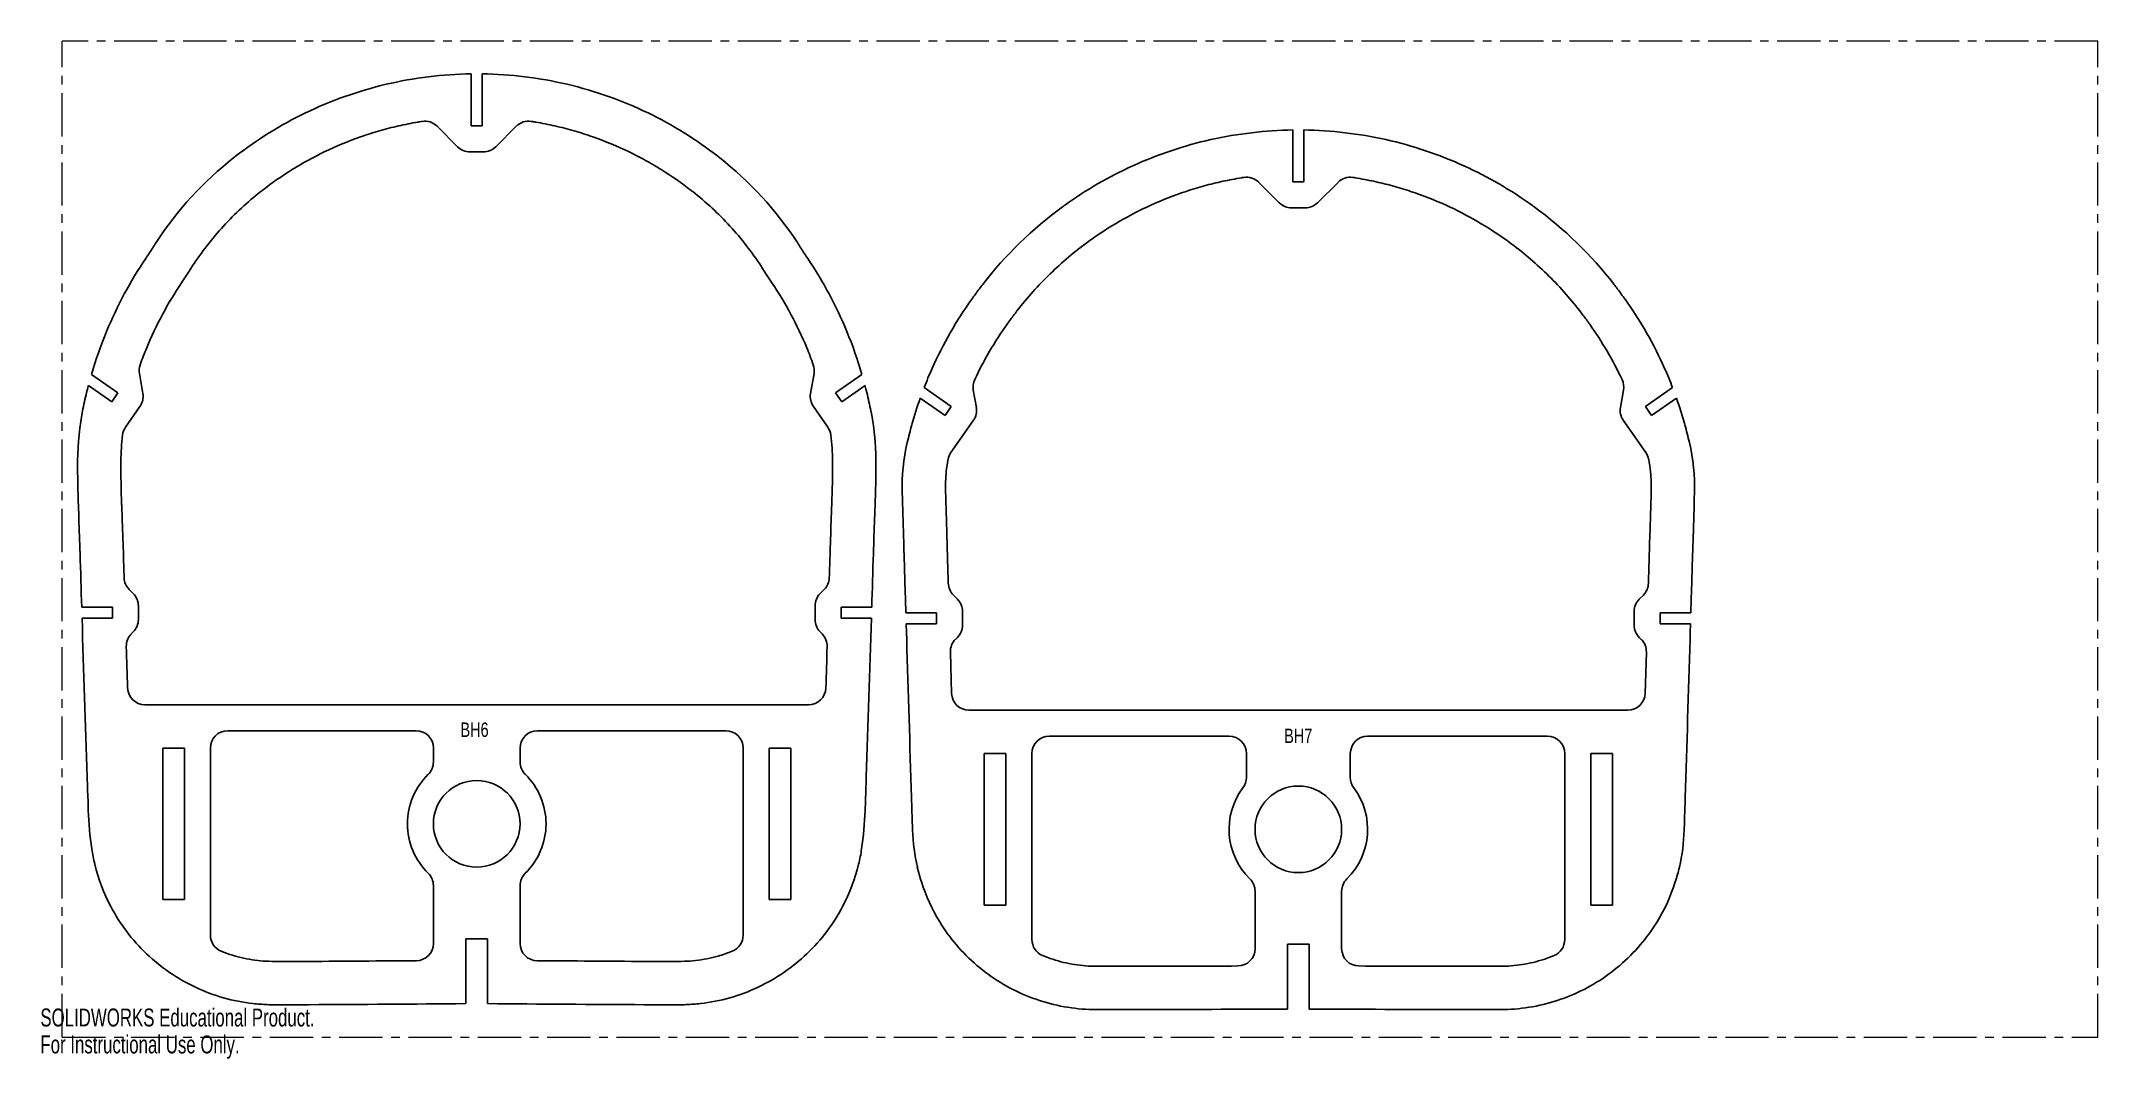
# Model space of a CAD drawing. Header units: inches. Extents: x 0 to 23.8, y 0 to 11.8.
import ezdxf

# ---------------------------------------------------------------- set-up
doc = ezdxf.new("R2010")
doc.units = ezdxf.units.IN
doc.header["$MEASUREMENT"] = 0
doc.linetypes.add('CENTERX2', pattern=[0.8, 0.5, -0.1, 0.1, -0.1])
doc.layers.add('PART_NAMES', color=1, linetype='Continuous')
doc.styles.add('SLDTEXTSTYLE0', font='TXT', dxfattribs={"width": 0.75})
doc.styles.add('SLDTEXTSTYLE1', font='TXT', dxfattribs={"width": 0.7})

msp = doc.modelspace()

# ---------------------------------------------------------------- linework, layer by layer
at = {"color": 7, "linetype": 'CENTERX2', "lineweight": 18}
for p, q in [((0.25, 0.25), (0.25, 11.75)), ((23.75, 11.75), (0.25, 11.75)), ((23.75, 0.25), (23.75, 11.75)), ((0.25, 0.25), (23.75, 0.25))]:
    msp.add_line(p, q, dxfattribs=at)
at = {"color": 7, "linetype": 'Continuous', "lineweight": 25}
for p, q in [((4.974, 11.372), (4.974, 10.772)), ((5.099, 10.772), (5.099, 11.372)), ((4.579, 10.767), (4.816, 10.531)), ((4.974, 10.772), (5.099, 10.772)), ((5.258, 10.531), (5.494, 10.767)), ((14.459, 10.724), (14.459, 10.124)), ((14.584, 10.124), (14.584, 10.724)), ((4.957, 10.472), (5.116, 10.472)), ((14.063, 10.119), (14.3, 9.882)), ((14.459, 10.124), (14.584, 10.124)), ((14.742, 9.882), (14.979, 10.119)), ((14.442, 9.824), (14.601, 9.824)), ((0.59, 7.902), (0.895, 7.688)), ((1.183, 7.68), (1.143, 7.91)), ((8.89, 7.68), (8.931, 7.91)), ((9.483, 7.902), (9.179, 7.688)), ((0.823, 7.586), (0.555, 7.774)), ((0.895, 7.688), (0.823, 7.586)), ((9.179, 7.688), (9.251, 7.586)), ((9.251, 7.586), (9.519, 7.774)), ((10.157, 7.628), (10.443, 7.427)), ((10.515, 7.53), (10.202, 7.749)), ((10.804, 7.521), (10.769, 7.721)), ((18.239, 7.521), (18.274, 7.721)), ((18.527, 7.53), (18.841, 7.749)), ((18.886, 7.628), (18.599, 7.427)), ((1.15, 7.53), (0.983, 7.292)), ((8.923, 7.53), (9.09, 7.292)), ((10.443, 7.427), (10.515, 7.53)), ((10.51, 7), (10.771, 7.372)), ((18.532, 7), (18.272, 7.372)), ((18.599, 7.427), (18.527, 7.53)), ((10.464, 6.042), (10.467, 5.943)), ((10.467, 5.943), (10.468, 5.914)), ((18.575, 5.914), (18.576, 5.943)), ((18.576, 5.943), (18.579, 6.042)), ((9.967, 5.927), (9.968, 5.899)), ((10.468, 5.914), (10.48, 5.519)), ((18.563, 5.519), (18.575, 5.914)), ((19.076, 5.927), (19.075, 5.899)), ((10.48, 5.519), (10.48, 5.489)), ((18.562, 5.489), (18.563, 5.519)), ((1.073, 5.37), (1.026, 5.417)), ((1.131, 5.07), (1.131, 5.229)), ((8.942, 5.07), (8.942, 5.229)), ((9.001, 5.37), (9.048, 5.417)), ((10.539, 5.354), (10.586, 5.307)), ((18.504, 5.354), (18.457, 5.307)), ((0.831, 5.212), (0.477, 5.212)), ((0.481, 5.087), (0.831, 5.087)), ((0.831, 5.087), (0.831, 5.212)), ((9.242, 5.212), (9.596, 5.212)), ((9.242, 5.087), (9.242, 5.212)), ((9.592, 5.087), (9.242, 5.087)), ((9.991, 5.148), (10.344, 5.148)), ((10.344, 5.023), (9.994, 5.023)), ((10.344, 5.148), (10.344, 5.023)), ((10.644, 5.165), (10.644, 5.006)), ((18.398, 5.165), (18.398, 5.006)), ((18.698, 5.148), (18.698, 5.023)), ((19.052, 5.148), (18.698, 5.148)), ((18.698, 5.023), (19.048, 5.023)), ((1.073, 4.928), (1.05, 4.906)), ((9.001, 4.928), (9.023, 4.906)), ((10.586, 4.865), (10.563, 4.842)), ((18.457, 4.865), (18.48, 4.842)), ((10.505, 4.694), (10.519, 4.217)), ((18.523, 4.217), (18.538, 4.694)), ((1.207, 4.087), (8.867, 4.087)), ((10.719, 4.023), (18.324, 4.023)), ((1.412, 3.587), (1.662, 3.587)), ((1.412, 1.837), (1.412, 3.587)), ((1.662, 3.587), (1.662, 1.837)), ((1.962, 3.587), (1.962, 1.426)), ((4.337, 3.787), (2.162, 3.787)), ((4.537, 3.426), (4.537, 3.587)), ((5.537, 3.426), (5.537, 3.587)), ((5.737, 3.787), (7.912, 3.787)), ((8.112, 3.587), (8.112, 1.426)), ((8.662, 3.587), (8.412, 3.587)), ((8.412, 3.587), (8.412, 1.837)), ((8.662, 1.837), (8.662, 3.587)), ((13.721, 3.723), (11.646, 3.723)), ((15.321, 3.723), (17.396, 3.723)), ((10.896, 3.523), (11.146, 3.523)), ((10.896, 1.773), (10.896, 3.523)), ((11.146, 3.523), (11.146, 1.773)), ((11.446, 3.523), (11.446, 1.375)), ((13.921, 3.523), (13.921, 3.248)), ((15.121, 3.523), (15.121, 3.248)), ((17.596, 3.523), (17.596, 1.375)), ((18.146, 3.523), (17.896, 3.523)), ((17.896, 3.523), (17.896, 1.773)), ((18.146, 1.773), (18.146, 3.523)), ((4.537, 1.331), (4.537, 1.998)), ((5.537, 1.331), (5.537, 1.998)), ((14.021, 1.27), (14.021, 1.934)), ((15.021, 1.27), (15.021, 1.934)), ((1.662, 1.837), (1.412, 1.837)), ((8.412, 1.837), (8.662, 1.837)), ((11.146, 1.773), (10.896, 1.773)), ((17.896, 1.773), (18.146, 1.773)), ((4.912, 1.385), (5.162, 1.385)), ((4.912, 0.635), (4.912, 1.385)), ((5.162, 1.385), (5.162, 0.635)), ((14.396, 1.322), (14.646, 1.322)), ((14.396, 0.572), (14.396, 1.322)), ((14.646, 1.322), (14.646, 0.572)), ((12.363, 1.067), (12.451, 1.067)), ((16.396, 1.067), (16.591, 1.067)), ((16.591, 1.067), (16.68, 1.067)), ((12.363, 0.567), (12.452, 0.567)), ((16.679, 0.567), (16.59, 0.567))]:
    msp.add_line(p, q, dxfattribs=at)
at = {"color": 7, "linetype": 'Continuous', "lineweight": 25, "flags": 128}
for points in [[(9.964, 6.027), (9.966, 5.971), (9.967, 5.927)], [(19.079, 6.027), (19.077, 5.971), (19.076, 5.927)], [(9.968, 5.899), (9.975, 5.678), (9.98, 5.504)], [(19.075, 5.899), (19.068, 5.678), (19.063, 5.504)], [(9.98, 5.504), (9.986, 5.305), (9.991, 5.148)], [(19.063, 5.504), (19.057, 5.305), (19.052, 5.148)], [(9.994, 5.023), (9.997, 4.921), (10, 4.84)], [(19.048, 5.023), (19.045, 4.921), (19.043, 4.84)], [(0.545, 3.102), (0.55, 2.97), (0.553, 2.866)], [(9.528, 3.102), (9.524, 2.97), (9.52, 2.866)], [(10.068, 2.639), (10.067, 2.667), (10.066, 2.696), (10.065, 2.724), (10.064, 2.753), (10.063, 2.781), (10.062, 2.809), (10.061, 2.838), (10.061, 2.866)], [(18.975, 2.639), (18.976, 2.667), (18.977, 2.696), (18.978, 2.724), (18.978, 2.753), (18.979, 2.781), (18.98, 2.809), (18.981, 2.838), (18.982, 2.866)], [(12.452, 0.567), (12.562, 0.567), (12.648, 0.567)], [(16.59, 0.567), (16.481, 0.567), (16.395, 0.567)]]:
    msp.add_lwpolyline(points, dxfattribs=at)
at = {"color": 7, "linetype": 'Continuous', "lineweight": 25}
for centre in [(5.037, 2.712), (14.521, 2.648)]:
    msp.add_circle(centre, 0.5, dxfattribs=at)
for centre, radius, start, end in [((4.438, 10.626), 0.2, 45, 98.9532), ((5.636, 10.626), 0.2, 81.0464, 135), ((4.957, 10.672), 0.2, 225, 270), ((5.116, 10.672), 0.2, 270, 315), ((13.922, 9.978), 0.2, 45, 98.8016), ((15.121, 9.978), 0.2, 81.1982, 135), ((14.492, 6.149), 4.566, 125.8224, 126.1599), ((14.442, 10.024), 0.2, 225, 270), ((14.601, 10.024), 0.2, 270, 315), ((14.55, 6.149), 4.566, 53.8401, 54.1776), ((4.731, 7.206), 4.056, 146.8474, 147.8511), ((5.342, 7.206), 4.056, 32.1489, 33.1526), ((14.492, 6.149), 4.066, 125.8224, 126.1599), ((14.55, 6.149), 4.066, 53.8401, 54.1777), ((4.731, 7.206), 3.556, 146.8477, 147.8516), ((5.342, 7.206), 3.556, 32.1489, 33.1523), ((15.19, 5.613), 5.447, 143.0527, 144.5731), ((14.494, 6.136), 4.576, 142.1964, 143.0527), ((14.549, 6.136), 4.576, 36.9473, 37.8036), ((13.853, 5.613), 5.447, 35.4269, 36.9473), ((15.19, 5.613), 4.947, 143.0527, 144.5731), ((14.494, 6.136), 4.076, 142.1921, 143.0527), ((14.549, 6.136), 4.076, 36.9473, 37.8082), ((13.853, 5.613), 4.947, 35.4269, 36.9473), ((1.34, 7.944), 0.2, 160.2839, 190), ((8.734, 7.944), 0.2, 350, 19.7161), ((10.966, 7.756), 0.2, 154.7828, 190), ((18.077, 7.756), 0.2, 350, 25.2172), ((5.377, 6.507), 4.986, 165.9275, 168.4499), ((0.986, 7.645), 0.2, 325, 10), ((9.087, 7.645), 0.2, 170, 215), ((4.697, 6.507), 4.986, 11.5501, 14.0725), ((10.607, 7.486), 0.2, 325, 10), ((18.436, 7.486), 0.2, 170, 215), ((1.147, 7.177), 0.2, 145, 173.0109), ((8.926, 7.177), 0.2, 6.9891, 35), ((14.554, 6.066), 4.666, 164.4066, 167.007), ((14.488, 6.066), 4.666, 12.993, 15.5934), ((10.674, 6.885), 0.2, 145, 169.6919), ((18.368, 6.885), 0.2, 10.3077, 35), ((-65.814, 3.791), 66.304, 2.11712, 2.23454), ((-65.814, 3.791), 66.804, 2.11713, 2.23454), ((75.888, 3.791), 66.804, 177.76546, 177.88288), ((75.888, 3.791), 66.304, 177.76546, 177.88288), ((1.167, 5.559), 0.2, 181.7989, 225), ((8.907, 5.559), 0.2, 315, 358.2011), ((10.68, 5.495), 0.2, 181.7328, 225), ((18.362, 5.495), 0.2, 315, 358.2672), ((0.931, 5.229), 0.2, 0, 45), ((9.142, 5.229), 0.2, 135, 180), ((10.444, 5.165), 0.2, 0, 45), ((18.598, 5.165), 0.2, 135, 180), ((0.931, 5.07), 0.2, 315, 0), ((9.142, 5.07), 0.2, 180, 225), ((10.444, 5.006), 0.2, 315, 0), ((18.598, 5.006), 0.2, 180, 225), ((1.192, 4.764), 0.2, 135, 181.7985), ((8.882, 4.764), 0.2, 358.2015, 45), ((10.704, 4.701), 0.2, 135, 181.7434), ((18.338, 4.701), 0.2, 358.2566, 45), ((1.207, 4.287), 0.2, 181.831, 270), ((8.867, 4.287), 0.2, 270, 358.169), ((10.719, 4.223), 0.2, 181.7523, 270), ((18.324, 4.223), 0.2, 270, 358.2477), ((2.162, 3.587), 0.2, 90, 180), ((4.337, 3.587), 0.2, 0, 90), ((5.737, 3.587), 0.2, 90, 180), ((7.912, 3.587), 0.2, 0, 90), ((11.646, 3.523), 0.2, 90, 180), ((13.721, 3.523), 0.2, 0, 90), ((15.321, 3.523), 0.2, 90, 180), ((17.396, 3.523), 0.2, 0, 90), ((4.337, 3.426), 0.2, 314.427, 0), ((5.737, 3.426), 0.2, 180, 225.573), ((5.037, 2.712), 0.8, 134.427, 225.573), ((5.037, 2.712), 0.8, 314.427, 45.573), ((14.521, 2.648), 0.8, 143.1301, 225.573), ((13.721, 3.248), 0.2, 323.1301, 0), ((14.521, 2.648), 0.8, 314.427, 36.8699), ((15.321, 3.248), 0.2, 180, 216.8699), ((2.547, 2.71), 1.974, 188.3848, 193.6331), ((7.527, 2.71), 1.974, 346.3669, 351.6152), ((4.337, 1.998), 0.2, 0, 45.573), ((5.737, 1.998), 0.2, 134.427, 180), ((12.191, 2.689), 2.123, 193.0096, 197.7831), ((16.851, 2.689), 2.123, 342.2169, 346.9904), ((13.821, 1.934), 0.2, 0, 45.573), ((15.221, 1.934), 0.2, 134.427, 180), ((2.162, 1.426), 0.2, 180, 248.0799), ((7.912, 1.426), 0.2, 291.9226, 0), ((4.337, 1.331), 0.2, 270.4064, 0), ((5.737, 1.331), 0.2, 180, 269.5936), ((11.646, 1.375), 0.2, 180, 247.4911), ((13.821, 1.27), 0.2, 270.1732, 0), ((15.221, 1.27), 0.2, 180, 269.8264), ((17.396, 1.375), 0.2, 292.5089, 0), ((2.694, 2.751), 1.628, 263.5277, 267.9663), ((3.022, -24.39), 25.512, 90.3225, 90.4959), ((7.052, -24.39), 25.512, 89.5041, 89.6775), ((7.38, 2.751), 1.628, 272.0337, 276.4723), ((12.189, 2.686), 1.619, 265.6118, 269.8357), ((12.3, 41.553), 40.486, 269.8357, 270.0887), ((16.743, 41.553), 40.486, 269.9113, 270.1643), ((16.854, 2.686), 1.619, 270.1643, 274.3882), ((2.694, 2.751), 2.128, 263.5277, 267.9663), ((3.022, -24.39), 25.012, 90.3225, 90.4959), ((7.052, -24.39), 25.012, 89.5041, 89.6775), ((7.38, 2.751), 2.128, 272.0337, 276.4723), ((12.189, 2.686), 2.119, 265.6118, 269.8357), ((12.3, 41.553), 40.986, 269.8357, 270.0887), ((16.743, 41.553), 40.986, 269.9113, 270.1643), ((16.854, 2.686), 2.119, 270.1643, 274.3882)]:
    msp.add_arc(centre, radius, start, end, dxfattribs=at)
for points in [[(4.974, 11.372), (4.643, 11.368), (3.983, 11.286), (3.356, 11.064), (3.059, 10.92)], [(5.099, 11.372), (5.43, 11.368), (6.091, 11.286), (6.718, 11.064), (7.015, 10.92)], [(3.059, 10.92), (2.773, 10.782), (2.503, 10.614), (2.253, 10.42)], [(7.015, 10.92), (7.3, 10.782), (7.571, 10.614), (7.82, 10.42)], [(14.459, 10.724), (14.141, 10.719), (13.505, 10.645), (12.899, 10.442), (12.61, 10.31)], [(14.584, 10.724), (14.902, 10.719), (15.537, 10.645), (16.144, 10.442), (16.433, 10.31)], [(2.56, 10.025), (2.783, 10.198), (3.023, 10.347), (3.277, 10.47)], [(2.235, 10.406), (1.883, 10.129), (1.579, 9.796), (1.335, 9.424)], [(2.253, 10.42), (2.247, 10.415), (2.241, 10.411), (2.235, 10.406)], [(7.82, 10.42), (7.826, 10.415), (7.832, 10.411), (7.838, 10.406)], [(7.838, 10.406), (8.191, 10.129), (8.495, 9.796), (8.738, 9.424)], [(12.61, 10.31), (12.332, 10.184), (12.067, 10.03), (11.82, 9.852)], [(16.433, 10.31), (16.71, 10.184), (16.975, 10.03), (17.222, 9.852)], [(2.544, 10.013), (2.549, 10.017), (2.555, 10.021), (2.56, 10.025)], [(7.513, 10.025), (7.519, 10.021), (7.524, 10.017), (7.53, 10.013)], [(11.798, 9.836), (11.452, 9.582), (11.141, 9.28), (10.878, 8.941)], [(12.113, 9.446), (12.333, 9.605), (12.569, 9.742), (12.817, 9.855)], [(16.226, 9.855), (16.473, 9.742), (16.709, 9.605), (16.93, 9.446)], [(17.244, 9.836), (17.591, 9.582), (17.902, 9.28), (18.165, 8.941)], [(1.297, 9.364), (1.271, 9.323), (1.244, 9.281), (1.216, 9.24)], [(8.777, 9.364), (8.803, 9.323), (8.83, 9.281), (8.858, 9.24)], [(1.216, 9.24), (1.038, 8.975), (0.886, 8.693), (0.765, 8.398)], [(1.631, 8.96), (1.661, 9.006), (1.691, 9.052), (1.72, 9.098)], [(8.353, 9.098), (8.382, 9.052), (8.412, 9.006), (8.443, 8.96)], [(8.858, 9.24), (9.036, 8.975), (9.187, 8.693), (9.309, 8.398)], [(1.227, 8.207), (1.336, 8.471), (1.471, 8.724), (1.631, 8.96)], [(8.443, 8.96), (8.603, 8.724), (8.738, 8.471), (8.847, 8.207)], [(10.751, 8.77), (10.573, 8.519), (10.419, 8.251), (10.293, 7.97)], [(18.292, 8.77), (18.47, 8.519), (18.624, 8.251), (18.749, 7.97)], [(0.765, 8.398), (0.698, 8.236), (0.639, 8.07), (0.59, 7.902)], [(9.309, 8.398), (9.376, 8.236), (9.434, 8.07), (9.483, 7.902)], [(10.785, 7.841), (10.89, 8.065), (11.015, 8.279), (11.158, 8.48)], [(17.884, 8.48), (18.027, 8.279), (18.153, 8.065), (18.258, 7.841)], [(1.151, 8.012), (1.175, 8.077), (1.2, 8.143), (1.227, 8.207)], [(8.847, 8.207), (8.874, 8.143), (8.899, 8.077), (8.922, 8.012)], [(10.293, 7.97), (10.261, 7.897), (10.23, 7.823), (10.202, 7.749)], [(18.749, 7.97), (18.782, 7.897), (18.812, 7.823), (18.841, 7.749)], [(0.555, 7.774), (0.55, 7.756), (0.545, 7.737), (0.541, 7.719)], [(9.519, 7.774), (9.524, 7.756), (9.528, 7.737), (9.533, 7.719)], [(10.157, 7.628), (10.121, 7.527), (10.088, 7.424), (10.059, 7.321)], [(18.886, 7.628), (18.922, 7.527), (18.954, 7.424), (18.983, 7.321)], [(0.492, 7.505), (0.452, 7.307), (0.431, 7.105), (0.43, 6.903)], [(9.582, 7.505), (9.622, 7.307), (9.643, 7.105), (9.644, 6.903)], [(0.93, 6.901), (0.93, 7.002), (0.936, 7.102), (0.949, 7.202)], [(9.125, 7.202), (9.137, 7.102), (9.144, 7.002), (9.144, 6.901)], [(0.43, 6.903), (0.429, 6.728), (0.432, 6.552), (0.439, 6.376)], [(0.938, 6.396), (0.932, 6.564), (0.929, 6.732), (0.93, 6.901)], [(9.144, 6.901), (9.145, 6.732), (9.142, 6.564), (9.135, 6.396)], [(9.644, 6.903), (9.645, 6.728), (9.642, 6.552), (9.635, 6.376)], [(10.007, 7.116), (9.963, 6.926), (9.944, 6.73), (9.949, 6.535)], [(19.035, 7.116), (19.079, 6.926), (19.099, 6.73), (19.093, 6.535)], [(9.949, 6.535), (9.954, 6.366), (9.959, 6.197), (9.964, 6.027)], [(10.464, 6.042), (10.459, 6.211), (10.454, 6.38), (10.449, 6.549)], [(18.594, 6.549), (18.589, 6.38), (18.584, 6.211), (18.579, 6.042)], [(19.093, 6.535), (19.089, 6.366), (19.084, 6.197), (19.079, 6.027)], [(0.444, 6.24), (0.449, 6.105), (0.454, 5.969), (0.458, 5.834)], [(0.958, 5.85), (0.953, 5.986), (0.949, 6.122), (0.944, 6.259)], [(9.13, 6.259), (9.125, 6.122), (9.12, 5.986), (9.116, 5.85)], [(9.63, 6.24), (9.625, 6.105), (9.62, 5.969), (9.616, 5.834)], [(0.458, 5.834), (0.465, 5.626), (0.471, 5.419), (0.477, 5.212)], [(0.967, 5.553), (0.964, 5.652), (0.961, 5.751), (0.958, 5.85)], [(9.116, 5.85), (9.113, 5.751), (9.11, 5.652), (9.107, 5.553)], [(9.616, 5.834), (9.609, 5.626), (9.603, 5.419), (9.596, 5.212)], [(0.481, 5.087), (0.5, 4.475), (0.52, 3.864), (0.54, 3.254)], [(9.592, 5.087), (9.573, 4.475), (9.554, 3.864), (9.533, 3.254)], [(1.007, 4.28), (1.002, 4.44), (0.997, 4.599), (0.992, 4.758)], [(9.082, 4.758), (9.077, 4.599), (9.072, 4.44), (9.067, 4.28)], [(10, 4.84), (10.018, 4.231), (10.037, 3.622), (10.056, 3.014)], [(19.043, 4.84), (19.024, 4.231), (19.006, 3.622), (18.987, 3.014)], [(0.54, 3.254), (0.542, 3.203), (0.544, 3.152), (0.545, 3.102)], [(9.533, 3.254), (9.532, 3.203), (9.53, 3.152), (9.528, 3.102)], [(0.553, 2.866), (0.558, 2.717), (0.572, 2.569), (0.594, 2.422)], [(9.52, 2.866), (9.515, 2.717), (9.502, 2.569), (9.48, 2.422)], [(10.056, 3.014), (10.058, 2.964), (10.059, 2.915), (10.061, 2.866)], [(18.987, 3.014), (18.985, 2.964), (18.984, 2.915), (18.982, 2.866)], [(10.068, 2.639), (10.072, 2.495), (10.091, 2.351), (10.123, 2.211)], [(18.975, 2.639), (18.97, 2.495), (18.952, 2.351), (18.919, 2.211)], [(0.628, 2.245), (0.669, 2.075), (0.731, 1.911), (0.813, 1.757)], [(9.445, 2.245), (9.404, 2.075), (9.342, 1.911), (9.261, 1.757)], [(10.17, 2.041), (10.222, 1.88), (10.293, 1.725), (10.381, 1.581)], [(18.872, 2.041), (18.821, 1.88), (18.75, 1.725), (18.662, 1.581)], [(0.813, 1.757), (0.866, 1.656), (0.989, 1.462), (1.219, 1.205), (1.487, 0.988), (1.686, 0.873), (1.79, 0.825)], [(9.261, 1.757), (9.207, 1.656), (9.084, 1.462), (8.855, 1.205), (8.587, 0.988), (8.387, 0.873), (8.284, 0.825)], [(10.381, 1.581), (10.438, 1.487), (10.569, 1.307), (10.804, 1.071), (11.074, 0.874), (11.272, 0.773), (11.375, 0.73)], [(18.662, 1.581), (18.604, 1.487), (18.474, 1.307), (18.238, 1.071), (17.969, 0.874), (17.77, 0.773), (17.668, 0.73)], [(2.801, 1.122), (2.746, 1.121), (2.691, 1.122), (2.636, 1.124)], [(3.097, 1.123), (3.024, 1.123), (2.951, 1.123), (2.878, 1.122)], [(4.338, 1.131), (3.925, 1.128), (3.511, 1.125), (3.097, 1.123)], [(6.977, 1.123), (6.563, 1.125), (6.149, 1.128), (5.735, 1.131)], [(7.196, 1.122), (7.123, 1.123), (7.05, 1.123), (6.977, 1.123)], [(7.437, 1.124), (7.383, 1.122), (7.328, 1.121), (7.273, 1.122)], [(12.647, 1.067), (12.582, 1.067), (12.517, 1.067), (12.451, 1.067)], [(13.822, 1.07), (13.43, 1.069), (13.038, 1.068), (12.647, 1.067)], [(16.396, 1.067), (16.004, 1.068), (15.612, 1.069), (15.221, 1.07)], [(1.79, 0.825), (1.999, 0.726), (2.224, 0.662), (2.454, 0.636)], [(8.284, 0.825), (8.075, 0.726), (7.849, 0.662), (7.62, 0.636)], [(11.375, 0.73), (11.582, 0.644), (11.803, 0.591), (12.026, 0.573)], [(17.668, 0.73), (17.461, 0.644), (17.24, 0.591), (17.016, 0.573)], [(2.618, 0.624), (2.681, 0.622), (2.743, 0.621), (2.805, 0.622)], [(2.881, 0.622), (2.954, 0.623), (3.027, 0.623), (3.1, 0.623)], [(3.1, 0.623), (3.704, 0.626), (4.308, 0.63), (4.912, 0.635)], [(6.974, 0.623), (6.369, 0.626), (5.765, 0.63), (5.162, 0.635)], [(7.193, 0.622), (7.12, 0.623), (7.047, 0.623), (6.974, 0.623)], [(7.455, 0.624), (7.393, 0.622), (7.331, 0.621), (7.269, 0.622)], [(12.648, 0.567), (13.231, 0.569), (13.814, 0.57), (14.396, 0.572)], [(16.395, 0.567), (15.812, 0.569), (15.229, 0.57), (14.646, 0.572)]]:
    msp.add_open_spline(points, degree=3, dxfattribs=at)
for points, knots in [([(3.277, 10.47), (3.413, 10.536), (3.553, 10.594), (3.768, 10.669), (3.841, 10.693), (3.987, 10.735), (4.133, 10.773), (4.282, 10.802), (4.374, 10.818), (4.39, 10.821), (4.407, 10.823)], [0.3472503, 0.3472503, 0.3472503, 0.3472503, 0.5972503, 0.5972503, 0.7222503, 0.7222503, 0.8472503, 0.9722503, 0.9722503, 1, 1, 1, 1]), ([(5.667, 10.823), (5.683, 10.821), (5.7, 10.818), (5.791, 10.802), (5.94, 10.773), (6.087, 10.735), (6.233, 10.693), (6.305, 10.67), (6.52, 10.594), (6.66, 10.536), (6.797, 10.47)], [0, 0, 0, 0, 0.0276133, 0.0276133, 0.1526133, 0.2776133, 0.2776133, 0.4026133, 0.4026133, 0.6526133, 0.6526133, 0.6526133, 0.6526133]), ([(6.797, 10.47), (6.86, 10.439), (6.923, 10.407), (7.046, 10.339), (7.107, 10.304), (7.287, 10.192), (7.402, 10.112), (7.513, 10.025)], [0, 0, 0, 0, 0.25, 0.25, 0.5, 0.5, 1, 1, 1, 1]), ([(1.754, 9.151), (1.808, 9.233), (1.864, 9.312), (1.985, 9.467), (2.048, 9.542), (2.18, 9.686), (2.249, 9.756), (2.393, 9.889), (2.467, 9.952), (2.544, 10.013)], [0, 0, 0, 0, 0.25, 0.25, 0.5, 0.5, 0.75, 0.75, 1, 1, 1, 1]), ([(7.53, 10.013), (7.607, 9.952), (7.681, 9.889), (7.825, 9.756), (7.894, 9.686), (8.026, 9.542), (8.089, 9.467), (8.209, 9.312), (8.266, 9.233), (8.32, 9.151)], [0, 0, 0, 0, 0.25, 0.25, 0.5, 0.5, 0.75, 0.75, 1, 1, 1, 1]), ([(12.817, 9.855), (12.95, 9.915), (13.086, 9.969), (13.295, 10.038), (13.365, 10.059), (13.506, 10.098), (13.649, 10.133), (13.792, 10.16), (13.874, 10.173), (13.882, 10.174), (13.891, 10.176)], [0.3598726, 0.3598726, 0.3598726, 0.3598726, 0.6098726, 0.6098726, 0.7348726, 0.7348726, 0.8598726, 0.9848726, 0.9848726, 1, 1, 1, 1]), ([(15.152, 10.176), (15.16, 10.174), (15.169, 10.173), (15.25, 10.16), (15.394, 10.133), (15.536, 10.098), (15.677, 10.059), (15.748, 10.038), (15.956, 9.969), (16.092, 9.915), (16.226, 9.855)], [0, 0, 0, 0, 0.0150064, 0.0150064, 0.1400064, 0.2650064, 0.2650064, 0.3900064, 0.3900064, 0.6400064, 0.6400064, 0.6400064, 0.6400064]), ([(11.273, 8.635), (11.332, 8.711), (11.393, 8.784), (11.521, 8.927), (11.587, 8.996), (11.724, 9.129), (11.795, 9.193), (11.941, 9.317), (12.016, 9.376), (12.093, 9.432)], [0, 0, 0, 0, 0.25, 0.25, 0.5, 0.5, 0.75, 0.75, 1, 1, 1, 1]), ([(16.949, 9.432), (17.026, 9.376), (17.102, 9.317), (17.248, 9.193), (17.319, 9.129), (17.456, 8.996), (17.522, 8.927), (17.65, 8.784), (17.711, 8.711), (17.769, 8.635)], [0, 0, 0, 0, 0.25, 0.25, 0.5, 0.5, 0.75, 0.75, 1, 1, 1, 1]), ([(10.449, 6.549), (10.447, 6.625), (10.45, 6.702), (10.462, 6.826), (10.469, 6.873), (10.477, 6.921)], [0.1837852, 0.1837852, 0.1837852, 0.1837852, 0.6837852, 0.6837852, 1, 1, 1, 1]), ([(18.565, 6.921), (18.574, 6.873), (18.581, 6.826), (18.593, 6.702), (18.596, 6.625), (18.594, 6.549)], [0, 0, 0, 0, 0.3162495, 0.3162495, 0.8162495, 0.8162495, 0.8162495, 0.8162495]), ([(2.51, 1.133), (2.423, 1.143), (2.336, 1.16), (2.208, 1.196), (2.166, 1.21), (2.112, 1.23), (2.1, 1.235), (2.087, 1.24)], [0.1735519, 0.1735519, 0.1735519, 0.1735519, 0.6735519, 0.6735519, 0.9235519, 0.9235519, 1, 1, 1, 1]), ([(7.986, 1.24), (7.933, 1.219), (7.878, 1.2), (7.78, 1.172), (7.737, 1.162), (7.651, 1.145), (7.607, 1.138), (7.563, 1.133)], [0, 0, 0, 0, 0.3266256, 0.3266256, 0.5766256, 0.5766256, 0.8266256, 0.8266256, 0.8266256, 0.8266256]), ([(12.065, 1.072), (11.979, 1.078), (11.894, 1.092), (11.769, 1.122), (11.728, 1.134), (11.648, 1.16), (11.608, 1.174), (11.57, 1.19)], [0.0060899, 0.0060899, 0.0060899, 0.0060899, 0.5060899, 0.5060899, 0.7560899, 0.7560899, 1, 1, 1, 1]), ([(17.473, 1.19), (17.395, 1.158), (17.314, 1.132), (17.19, 1.102), (17.148, 1.093), (17.063, 1.08), (17.021, 1.075), (16.978, 1.072)], [0, 0, 0, 0, 0.49391, 0.49391, 0.74391, 0.74391, 0.99391, 0.99391, 0.99391, 0.99391])]:
    msp.add_open_spline(points, degree=3, knots=knots, dxfattribs=at)

# ---------------------------------------------------------------- texts
at = {"color": 7, "linetype": 'Continuous', "char_height": 0.2076, "attachment_point": 1, "style": 'SLDTEXTSTYLE1'}
for s, insert in [('SOLIDWORKS Educational Product.', (0, 0.579)), ('For Instructional Use Only.', (0, 0.268))]:
    msp.add_mtext(s, dxfattribs=dict(at, insert=insert))
at = {"layer": 'PART_NAMES', "char_height": 0.1667, "attachment_point": 1, "style": 'SLDTEXTSTYLE0'}
for s, insert in [('BH6', (4.849, 3.882)), ('BH7', (14.357, 3.811))]:
    msp.add_mtext(s, dxfattribs=dict(at, insert=insert))

doc.saveas('drawing.dxf')
